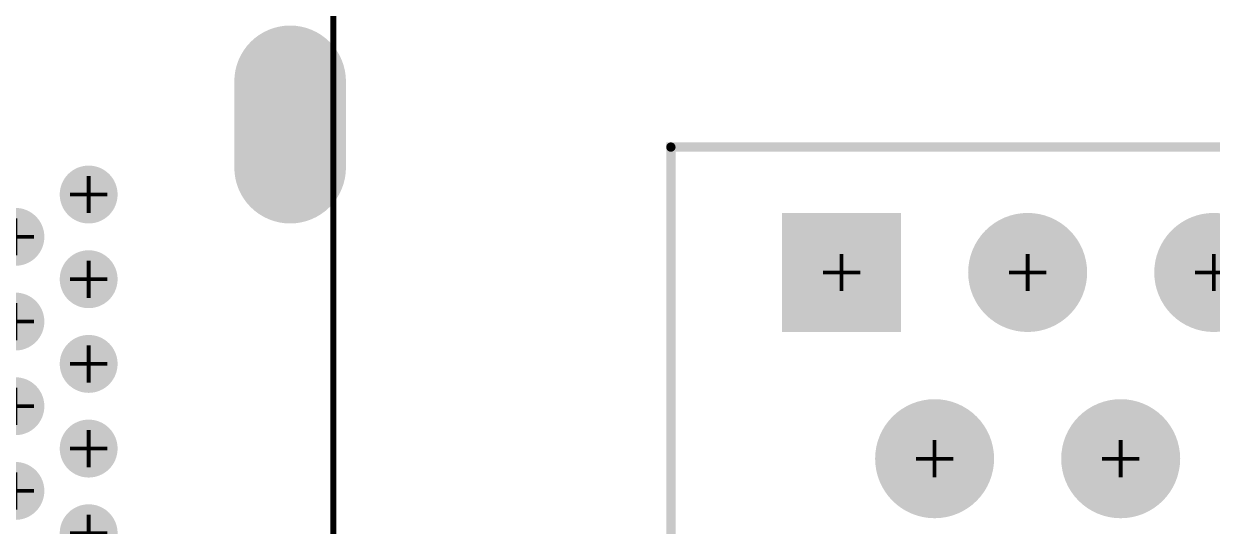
# Model space of a CAD drawing. Extents: x 60 to 160, y 44 to 135.
# Drawn here: x 118.21 to 134.43, y 73.02 to 79.87 of the extents above; entities that cross this region are included whole.
import ezdxf

# ---------------------------------------------------------------- set-up
doc = ezdxf.new("R2010")
doc.units = 0
for name, color, linetype in [('DRIL_PLTE_THRU_01', 3, 'CONTINUOUS'), ('DRIL_PLTE_THRU_02', 253, 'CONTINUOUS'), ('DRIL_PLTE_THRU_03', 4, 'CONTINUOUS'), ('DRIL_PLTE_THRU_04', 253, 'CONTINUOUS'), ('DRIL_PLTE_THRU_05', 210, 'CONTINUOUS'), ('DRIL_PLTE_THRU_06', 253, 'CONTINUOUS'), ('DRIL_PLTE_THRU_07', 57, 'CONTINUOUS'), ('DRIL_PLTE_THRU_08', 231, 'CONTINUOUS'), ('DRIL_PLTE_THRU_09', 253, 'CONTINUOUS'), ('DRIL_PLTE_THRU_10', 112, 'CONTINUOUS'), ('DRIL_PLTE_THRU_11', 216, 'CONTINUOUS'), ('DRIL_PLTE_THRU_12', 5, 'CONTINUOUS'), ('DRIL_SYMBOL', 255, 'CONTINUOUS'), ('PADS_BOT', 5, 'CONTINUOUS'), ('PADS_INNER', 3, 'CONTINUOUS'), ('PADS_TOP', 3, 'CONTINUOUS'), ('PADS_XR_121', 43, 'CONTINUOUS'), ('PADS_XR_128', 5, 'CONTINUOUS'), ('PART_TOP_2DLINE_01', 255, 'CONTINUOUS')]:
    doc.layers.add(name, color=color, linetype=linetype)

# ---------------------------------------------------------------- blocks, each defined once
blk = doc.blocks.new('PART_BODY_TOP_18')
at = {"layer": 'PART_TOP_2DLINE_01', "const_width": 0.08}
blk.add_lwpolyline([(-5.84, 21.64), (1.76, 21.64), (1.76, -1.77), (-5.84, -1.77)], close=True, dxfattribs=at)
blk = doc.blocks.new('DRIL_SYMBOL_0$5334')
at = {"layer": 'DRIL_SYMBOL', "const_width": 0.0508}
for points in [[(0, -0.254), (0, 0.254)], [(-0.254, 0), (0.254, 0)]]:
    blk.add_lwpolyline(points, dxfattribs=at)
blk = doc.blocks.new('DRIL_HOLE_0$5334')
at = {"const_width": 0.2667}
blk.add_lwpolyline([(-0.13335, 0, 1), (0.13335, 0, 1)], format="xyb", close=True, dxfattribs=at)
blk.add_blockref('DRIL_SYMBOL_0$5334', (0, 0))
blk = doc.blocks.new('PAD_12')
at = {"const_width": 0.395}
blk.add_lwpolyline([(0, -0.1975, 1), (0, 0.1975, 1)], format="xyb", close=True, dxfattribs=at)
blk = doc.blocks.new('STK_TOP_391')
at = {"layer": 'DRIL_PLTE_THRU_01'}
blk.add_blockref('DRIL_HOLE_0$5334', (0, 0), dxfattribs=at)
at = {"layer": 'DRIL_PLTE_THRU_02'}
blk.add_blockref('DRIL_HOLE_0$5334', (0, 0), dxfattribs=at)
at = {"layer": 'DRIL_PLTE_THRU_03'}
blk.add_blockref('DRIL_HOLE_0$5334', (0, 0), dxfattribs=at)
at = {"layer": 'DRIL_PLTE_THRU_04'}
blk.add_blockref('DRIL_HOLE_0$5334', (0, 0), dxfattribs=at)
at = {"layer": 'DRIL_PLTE_THRU_05'}
blk.add_blockref('DRIL_HOLE_0$5334', (0, 0), dxfattribs=at)
at = {"layer": 'DRIL_PLTE_THRU_06'}
blk.add_blockref('DRIL_HOLE_0$5334', (0, 0), dxfattribs=at)
at = {"layer": 'DRIL_PLTE_THRU_07'}
blk.add_blockref('DRIL_HOLE_0$5334', (0, 0), dxfattribs=at)
at = {"layer": 'DRIL_PLTE_THRU_08'}
blk.add_blockref('DRIL_HOLE_0$5334', (0, 0), dxfattribs=at)
at = {"layer": 'DRIL_PLTE_THRU_09'}
blk.add_blockref('DRIL_HOLE_0$5334', (0, 0), dxfattribs=at)
at = {"layer": 'DRIL_PLTE_THRU_10'}
blk.add_blockref('DRIL_HOLE_0$5334', (0, 0), dxfattribs=at)
at = {"layer": 'DRIL_PLTE_THRU_11'}
blk.add_blockref('DRIL_HOLE_0$5334', (0, 0), dxfattribs=at)
at = {"layer": 'DRIL_PLTE_THRU_12'}
blk.add_blockref('DRIL_HOLE_0$5334', (0, 0), dxfattribs=at)
at = {"layer": 'PADS_BOT'}
blk.add_blockref('PAD_12', (0, 0), dxfattribs=at)
at = {"layer": 'PADS_INNER'}
blk.add_blockref('PAD_12', (0, 0), dxfattribs=at)
at = {"layer": 'PADS_TOP'}
blk.add_blockref('PAD_12', (0, 0), dxfattribs=at)
blk = doc.blocks.new('DRIL_SLOT_0003500082000000900')
at = {"const_width": 0.4445}
blk.add_lwpolyline([(0.22225, -0.5969), (0.22225, 0.5969, 1), (-0.22225, 0.5969), (-0.22225, -0.5969, 1)], format="xyb", close=True, dxfattribs=at)
blk = doc.blocks.new('PAD_14')
at = {"const_width": 0.762}
blk.add_lwpolyline([(-0.588, -0.381), (0.588, -0.381, 1), (0.588, 0.381), (-0.588, 0.381, 1)], format="xyb", close=True, dxfattribs=at)
blk = doc.blocks.new('PAD_15')
at = {"const_width": 0.75}
blk.add_lwpolyline([(-0.6, -0.375), (0.6, -0.375, 1), (0.6, 0.375), (-0.6, 0.375, 1)], format="xyb", close=True, dxfattribs=at)
blk = doc.blocks.new('STK_TOP_113')
at = {"layer": 'DRIL_PLTE_THRU_01'}
blk.add_blockref('DRIL_SLOT_0003500082000000900', (0, 0), dxfattribs=at)
at = {"layer": 'DRIL_PLTE_THRU_02'}
blk.add_blockref('DRIL_SLOT_0003500082000000900', (0, 0), dxfattribs=at)
at = {"layer": 'DRIL_PLTE_THRU_03'}
blk.add_blockref('DRIL_SLOT_0003500082000000900', (0, 0), dxfattribs=at)
at = {"layer": 'DRIL_PLTE_THRU_04'}
blk.add_blockref('DRIL_SLOT_0003500082000000900', (0, 0), dxfattribs=at)
at = {"layer": 'DRIL_PLTE_THRU_05'}
blk.add_blockref('DRIL_SLOT_0003500082000000900', (0, 0), dxfattribs=at)
at = {"layer": 'DRIL_PLTE_THRU_06'}
blk.add_blockref('DRIL_SLOT_0003500082000000900', (0, 0), dxfattribs=at)
at = {"layer": 'DRIL_PLTE_THRU_07'}
blk.add_blockref('DRIL_SLOT_0003500082000000900', (0, 0), dxfattribs=at)
at = {"layer": 'DRIL_PLTE_THRU_08'}
blk.add_blockref('DRIL_SLOT_0003500082000000900', (0, 0), dxfattribs=at)
at = {"layer": 'DRIL_PLTE_THRU_09'}
blk.add_blockref('DRIL_SLOT_0003500082000000900', (0, 0), dxfattribs=at)
at = {"layer": 'DRIL_PLTE_THRU_10'}
blk.add_blockref('DRIL_SLOT_0003500082000000900', (0, 0), dxfattribs=at)
at = {"layer": 'DRIL_PLTE_THRU_11'}
blk.add_blockref('DRIL_SLOT_0003500082000000900', (0, 0), dxfattribs=at)
at = {"layer": 'DRIL_PLTE_THRU_12'}
blk.add_blockref('DRIL_SLOT_0003500082000000900', (0, 0), dxfattribs=at)
at = {"layer": 'PADS_BOT', "rotation": 90}
blk.add_blockref('PAD_14', (0, 0), dxfattribs=at)
at = {"layer": 'PADS_INNER', "rotation": 90}
blk.add_blockref('PAD_14', (0, 0), dxfattribs=at)
at = {"layer": 'PADS_TOP', "rotation": 90}
blk.add_blockref('PAD_15', (0, 0), dxfattribs=at)
blk = doc.blocks.new('SYM_TOP_21')
for name, p in [('PART_BODY_TOP_18', (0, 0)), ('STK_TOP_391', (-2.5, 5.575)), ('STK_TOP_391', (-1.5, 4.9974)), ('STK_TOP_391', (-2.5, 4.42)), ('STK_TOP_391', (-1.5, 3.8424)), ('STK_TOP_391', (-2.5, 3.265)), ('STK_TOP_391', (-1.5, 2.6874)), ('STK_TOP_391', (-2.5, 2.11)), ('STK_TOP_391', (-1.5, 1.5324)), ('STK_TOP_113', (-5.25, 0)), ('STK_TOP_391', (-2.5, 0.955))]:
    blk.add_blockref(name, p)
blk = doc.blocks.new('PART_TOP_328')
blk.add_blockref('SYM_TOP_21', (0, 0))
blk = doc.blocks.new('SMOOTH_0$127')
at = {"const_width": 0.0635}
blk.add_lwpolyline([(-0.03175, 0, 1), (0.03175, 0, 1)], format="xyb", close=True, dxfattribs=at)
blk = doc.blocks.new('PART_BODY_TOP_22')
at = {"layer": 'PART_TOP_2DLINE_01', "const_width": 0.127}
blk.add_lwpolyline([(13.77, -19.64), (-2.33, -19.64), (-2.33, 1.71), (13.77, 1.71)], close=True, dxfattribs=at)
at = {"layer": 'PART_TOP_2DLINE_01'}
blk.add_blockref('SMOOTH_0$127', (-2.33, 1.71), dxfattribs=at)
blk = doc.blocks.new('DRIL_SYMBOL_0$9')
at = {"layer": 'DRIL_SYMBOL', "const_width": 0.0508}
for points in [[(0, -0.254), (0, 0.254)], [(-0.254, 0), (0.254, 0)]]:
    blk.add_lwpolyline(points, dxfattribs=at)
blk = doc.blocks.new('DRIL_HOLE_0$9')
at = {"const_width": 0.45}
blk.add_lwpolyline([(-0.225, 0, 1), (0.225, 0, 1)], format="xyb", close=True, dxfattribs=at)
blk.add_blockref('DRIL_SYMBOL_0$9', (0, 0))
blk = doc.blocks.new('PAD_24')
at = {"const_width": 1.524}
blk.add_lwpolyline([(-0.762, 0), (0.762, 0)], dxfattribs=at)
blk = doc.blocks.new('PAD_25')
at = {"const_width": 1.624}
blk.add_lwpolyline([(-0.812, 0), (0.812, 0)], dxfattribs=at)
blk = doc.blocks.new('STK_TOP_130')
at = {"layer": 'DRIL_PLTE_THRU_01'}
blk.add_blockref('DRIL_HOLE_0$9', (0, 0), dxfattribs=at)
at = {"layer": 'DRIL_PLTE_THRU_02'}
blk.add_blockref('DRIL_HOLE_0$9', (0, 0), dxfattribs=at)
at = {"layer": 'DRIL_PLTE_THRU_03'}
blk.add_blockref('DRIL_HOLE_0$9', (0, 0), dxfattribs=at)
at = {"layer": 'DRIL_PLTE_THRU_04'}
blk.add_blockref('DRIL_HOLE_0$9', (0, 0), dxfattribs=at)
at = {"layer": 'DRIL_PLTE_THRU_05'}
blk.add_blockref('DRIL_HOLE_0$9', (0, 0), dxfattribs=at)
at = {"layer": 'DRIL_PLTE_THRU_06'}
blk.add_blockref('DRIL_HOLE_0$9', (0, 0), dxfattribs=at)
at = {"layer": 'DRIL_PLTE_THRU_07'}
blk.add_blockref('DRIL_HOLE_0$9', (0, 0), dxfattribs=at)
at = {"layer": 'DRIL_PLTE_THRU_08'}
blk.add_blockref('DRIL_HOLE_0$9', (0, 0), dxfattribs=at)
at = {"layer": 'DRIL_PLTE_THRU_09'}
blk.add_blockref('DRIL_HOLE_0$9', (0, 0), dxfattribs=at)
at = {"layer": 'DRIL_PLTE_THRU_10'}
blk.add_blockref('DRIL_HOLE_0$9', (0, 0), dxfattribs=at)
at = {"layer": 'DRIL_PLTE_THRU_11'}
blk.add_blockref('DRIL_HOLE_0$9', (0, 0), dxfattribs=at)
at = {"layer": 'DRIL_PLTE_THRU_12'}
blk.add_blockref('DRIL_HOLE_0$9', (0, 0), dxfattribs=at)
at = {"layer": 'PADS_BOT'}
blk.add_blockref('PAD_24', (0, 0), dxfattribs=at)
at = {"layer": 'PADS_INNER'}
blk.add_blockref('PAD_24', (0, 0), dxfattribs=at)
at = {"layer": 'PADS_TOP'}
blk.add_blockref('PAD_24', (0, 0), dxfattribs=at)
at = {"layer": 'PADS_XR_121'}
blk.add_blockref('PAD_25', (0, 0), dxfattribs=at)
at = {"layer": 'PADS_XR_128'}
blk.add_blockref('PAD_25', (0, 0), dxfattribs=at)
blk = doc.blocks.new('PAD_26')
at = {"const_width": 0.55}
blk.add_lwpolyline([(0, -0.275, 1), (0, 0.275, 1)], format="xyb", close=True, dxfattribs=at)
blk = doc.blocks.new('PAD_27')
at = {"const_width": 0.762}
blk.add_lwpolyline([(0, -0.381, 1), (0, 0.381, 1)], format="xyb", close=True, dxfattribs=at)
blk = doc.blocks.new('PAD_28')
at = {"const_width": 0.812}
blk.add_lwpolyline([(0, -0.406, 1), (0, 0.406, 1)], format="xyb", close=True, dxfattribs=at)
blk = doc.blocks.new('STK_TOP_129')
at = {"layer": 'DRIL_PLTE_THRU_01'}
blk.add_blockref('DRIL_HOLE_0$9', (0, 0), dxfattribs=at)
at = {"layer": 'DRIL_PLTE_THRU_02'}
blk.add_blockref('DRIL_HOLE_0$9', (0, 0), dxfattribs=at)
at = {"layer": 'DRIL_PLTE_THRU_03'}
blk.add_blockref('DRIL_HOLE_0$9', (0, 0), dxfattribs=at)
at = {"layer": 'DRIL_PLTE_THRU_04'}
blk.add_blockref('DRIL_HOLE_0$9', (0, 0), dxfattribs=at)
at = {"layer": 'DRIL_PLTE_THRU_05'}
blk.add_blockref('DRIL_HOLE_0$9', (0, 0), dxfattribs=at)
at = {"layer": 'DRIL_PLTE_THRU_06'}
blk.add_blockref('DRIL_HOLE_0$9', (0, 0), dxfattribs=at)
at = {"layer": 'DRIL_PLTE_THRU_07'}
blk.add_blockref('DRIL_HOLE_0$9', (0, 0), dxfattribs=at)
at = {"layer": 'DRIL_PLTE_THRU_08'}
blk.add_blockref('DRIL_HOLE_0$9', (0, 0), dxfattribs=at)
at = {"layer": 'DRIL_PLTE_THRU_09'}
blk.add_blockref('DRIL_HOLE_0$9', (0, 0), dxfattribs=at)
at = {"layer": 'DRIL_PLTE_THRU_10'}
blk.add_blockref('DRIL_HOLE_0$9', (0, 0), dxfattribs=at)
at = {"layer": 'DRIL_PLTE_THRU_11'}
blk.add_blockref('DRIL_HOLE_0$9', (0, 0), dxfattribs=at)
at = {"layer": 'DRIL_PLTE_THRU_12'}
blk.add_blockref('DRIL_HOLE_0$9', (0, 0), dxfattribs=at)
at = {"layer": 'PADS_BOT'}
blk.add_blockref('PAD_27', (0, 0), dxfattribs=at)
at = {"layer": 'PADS_INNER'}
blk.add_blockref('PAD_26', (0, 0), dxfattribs=at)
at = {"layer": 'PADS_TOP'}
blk.add_blockref('PAD_27', (0, 0), dxfattribs=at)
at = {"layer": 'PADS_XR_121'}
blk.add_blockref('PAD_28', (0, 0), dxfattribs=at)
at = {"layer": 'PADS_XR_128'}
blk.add_blockref('PAD_28', (0, 0), dxfattribs=at)
blk = doc.blocks.new('SYM_TOP_25')
for name, p in [('PART_BODY_TOP_22', (0, 0)), ('STK_TOP_130', (0, 0)), ('STK_TOP_129', (2.54, 0)), ('STK_TOP_129', (5.08, 0)), ('STK_TOP_129', (1.27, -2.54)), ('STK_TOP_129', (3.81, -2.54))]:
    blk.add_blockref(name, p)
blk = doc.blocks.new('PART_TOP_334')
blk.add_blockref('SYM_TOP_25', (0, 0))

msp = doc.modelspace()

# ---------------------------------------------------------------- block references
at = {"rotation": 180}
msp.add_blockref('PART_TOP_328', (116.596, 78.496), dxfattribs=at)
msp.add_blockref('PART_TOP_334', (129.373, 76.478))

doc.saveas('drawing.dxf')
